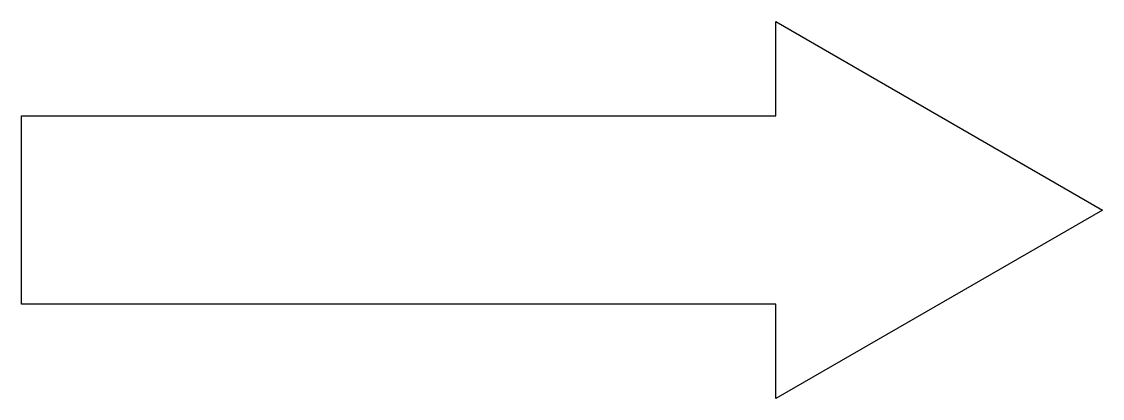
# Model space of a CAD drawing. Header units: inches. Extents: x -1.43 to 0, y -0.25 to 0.25.
import ezdxf

# ---------------------------------------------------------------- set-up
doc = ezdxf.new("R2010")
doc.units = ezdxf.units.IN
doc.header["$MEASUREMENT"] = 0
doc.layers.add('Objects', color=4, linetype='Continuous', lineweight=30)

msp = doc.modelspace()

# ---------------------------------------------------------------- linework, layer by layer
at = {"layer": 'Objects'}
msp.add_lwpolyline([(-0.433, 0.25), (0, 0), (-0.433, -0.25), (-0.433, -0.125), (-1.433, -0.125), (-1.433, 0.125), (-0.433, 0.125)], close=True, dxfattribs=at)

doc.saveas('drawing.dxf')
